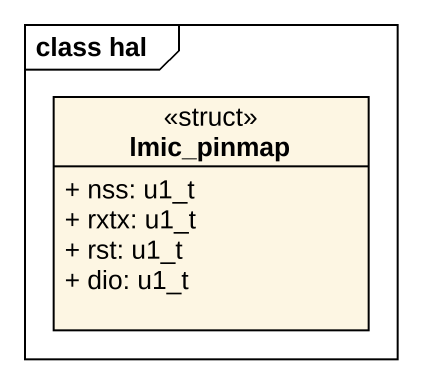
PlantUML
@startuml
mainframe class hal
hide circle
hide empty members
skinparam classAttributeIconSize 0
class lmic_pinmap <<struct>> {
  + nss: u1_t
  + rxtx: u1_t
  + rst: u1_t
  + dio: u1_t
}
@enduml
